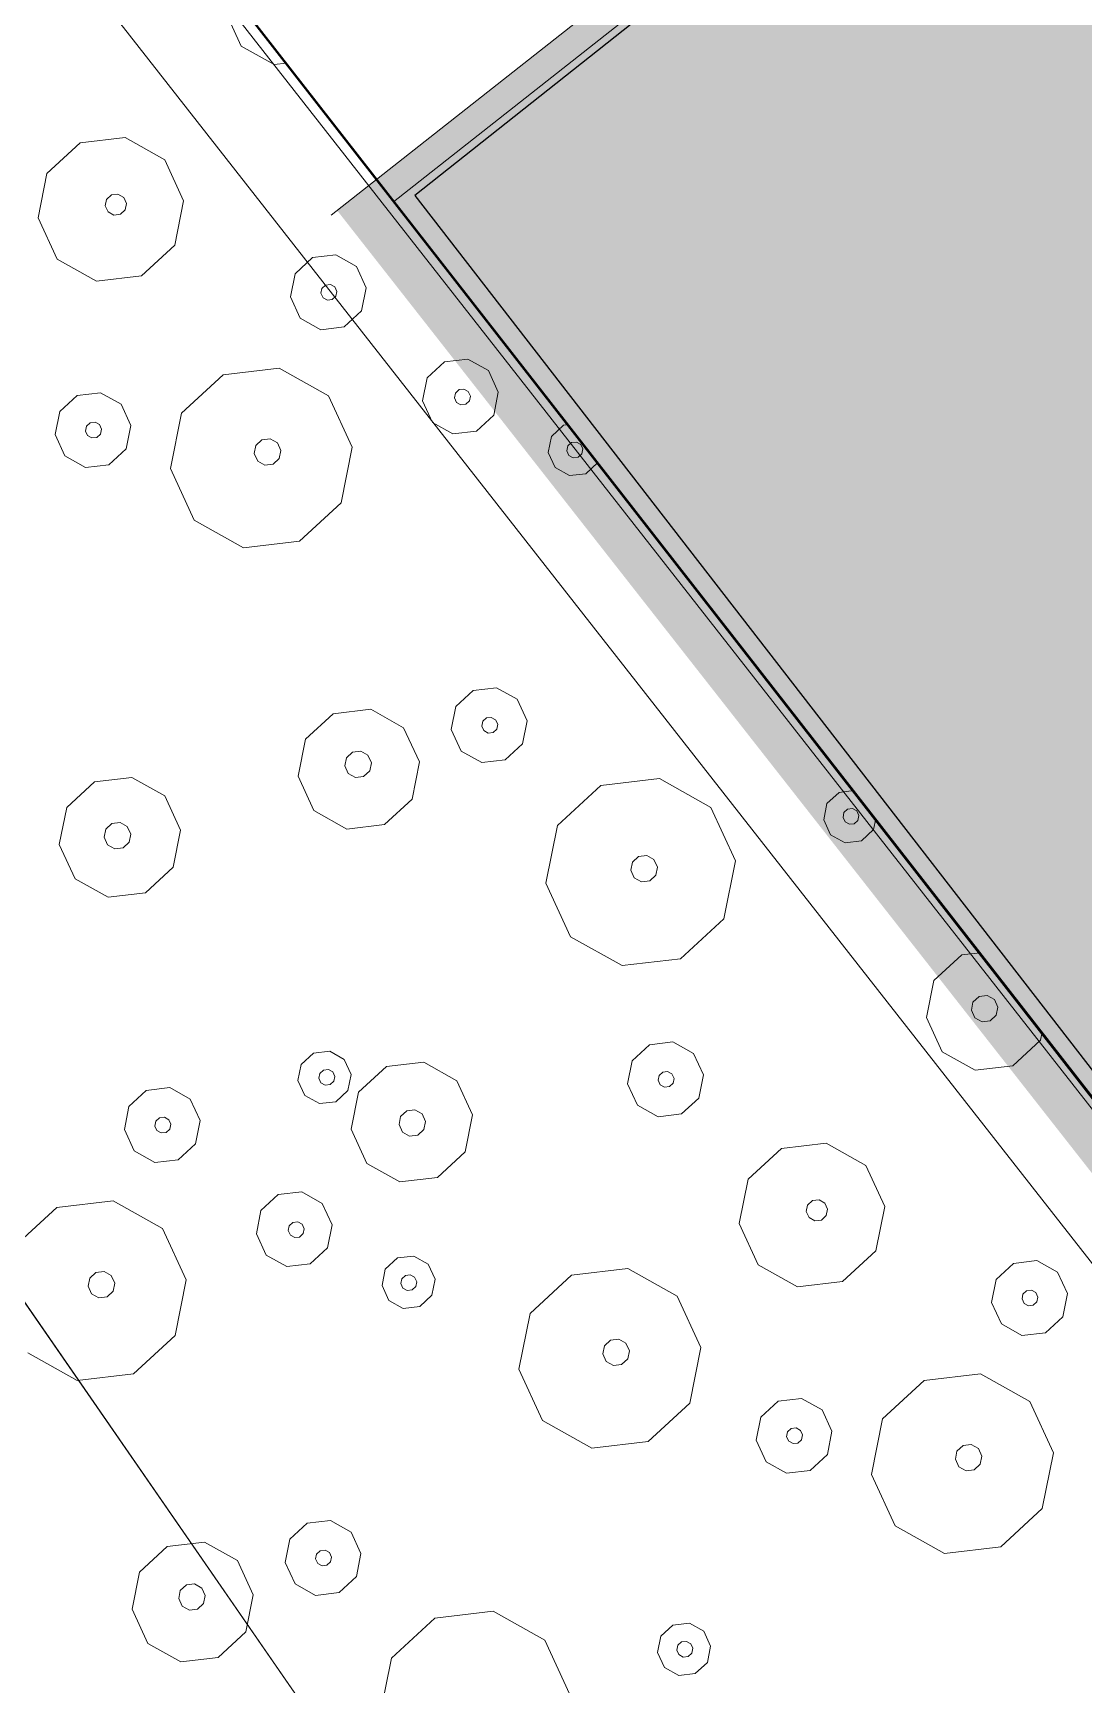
# Model space of a CAD drawing. Header units: metres. Extents: x -2858 to 512, y -1995 to 1252.
# Drawn here: x -568.538 to -566.335, y 417.366 to 420.83 of the extents above; entities that cross this region are included whole.
import ezdxf
from ezdxf.lldxf.tags import DXFTag

# ---------------------------------------------------------------- set-up
doc = ezdxf.new("R2010")
doc.units = ezdxf.units.M
for name, color, linetype in [('Calque commun', 7, 'Continuous'), ('Calque11', 7, 'Continuous'), ('Calque17', 7, 'Continuous'), ('Calque5', 7, 'Continuous')]:
    doc.layers.add(name, color=color, linetype=linetype)
tags = doc.linetypes.add('DASHDOT2', pattern=[0.5, 0.25, -0.125, 0, -0.125]).pattern_tags.tags
tags[10:11] = [DXFTag(74, 4), DXFTag(75, 0), DXFTag(340, '0'), DXFTag(46, 1.0), DXFTag(50, 0.0), DXFTag(44, 0.0), DXFTag(45, 0.0)]
tags[8:9] = [DXFTag(74, 4), DXFTag(75, 0), DXFTag(340, '0'), DXFTag(46, 1.0), DXFTag(50, 0.0), DXFTag(44, 0.0), DXFTag(45, 0.0)]
tags[6:7] = [DXFTag(74, 4), DXFTag(75, 0), DXFTag(340, '0'), DXFTag(46, 1.0), DXFTag(50, 0.0), DXFTag(44, 0.0), DXFTag(45, 0.0)]
tags[4:5] = [DXFTag(74, 4), DXFTag(75, 0), DXFTag(340, '0'), DXFTag(46, 1.0), DXFTag(50, 0.0), DXFTag(44, 0.0), DXFTag(45, 0.0)]
tags = doc.linetypes.add('HIDDENX2', pattern=[0.75, 0.5, -0.25]).pattern_tags.tags
tags[6:7] = [DXFTag(74, 4), DXFTag(75, 0), DXFTag(340, '0'), DXFTag(46, 1.0), DXFTag(50, 0.0), DXFTag(44, 0.0), DXFTag(45, 0.0)]
tags[4:5] = [DXFTag(74, 4), DXFTag(75, 0), DXFTag(340, '0'), DXFTag(46, 1.0), DXFTag(50, 0.0), DXFTag(44, 0.0), DXFTag(45, 0.0)]

# ---------------------------------------------------------------- blocks, each defined once
blk = doc.blocks.new('geometrebondepartleger')
at = {"layer": 'Calque commun', "color": 10, "linetype": 'DASHDOT2', "lineweight": 18, "flags": 128}
blk.add_lwpolyline([(45.2867, 98.0868), (42.9361, 93.8756), (22.4919, 69.3549), (46.896, 54.8213), (60.0219, 76.4824), (130.1549, 64.2531), (145.3143, 148.376), (109.3485, 154.881), (91.263, 130.1164), (87.3779, 124.8321), (86.3313, 123.2789), (83.8109, 118.8118), (74.9183, 102.5858), (72.6157, 98.3586), (63.0649, 85.9136), (45.1583, 97.9611)], close=True, dxfattribs=at)
at = {"layer": 'Calque11', "color": 7, "linetype": 'Continuous', "lineweight": 9}
blk.add_polyline3d([(125.0277, 35.9078, 79), (133.3383, 81.851, 79), (145.3136, 148.3761, 79)], dxfattribs=at)
at = {"layer": 'Calque17', "color": 1, "linetype": 'Continuous', "lineweight": 9}
for points in [[(125.174, 36.6886, 79), (126.5286, 44.1348, 79), (125.0378, 35.9435, 79), (126.4161, 43.4883, 79), (128.681, 56.0642, 79), (129.9759, 63.1341, 79), (132.1933, 75.6042, 79), (133.3383, 81.851, 79), (135.2222, 92.3412, 79), (136.4776, 99.3268, 79), (138.1727, 108.7115, 79), (140.4846, 121.4626, 79), (141.0933, 124.9318, 79)], [(125.3707, 36.6528, 79), (126.7254, 44.0992, 79), (125.2346, 35.9078, 79), (126.6129, 43.4526, 79), (128.8778, 56.0285, 79), (130.1727, 63.0986, 79), (132.3901, 75.5687, 79), (133.5351, 81.8153, 79), (135.4191, 92.3058, 79), (136.6745, 99.2914, 79), (138.3695, 108.676, 79), (140.6815, 121.4274, 79), (141.2903, 124.8972, 79)]]:
    blk.add_polyline3d(points, dxfattribs=at)
at = {"layer": 'Calque5', "color": 30, "linetype": 'Continuous', "lineweight": 9, "true_color": 0xff7f00}
blk.add_trace([(60.0219, 76.4824, 79), (130.1549, 64.2531, 79), (60.015, 76.443, 79), (130.1481, 64.2137, 79)], dxfattribs=at)
blk = doc.blocks.new('pattern')
at = {"layer": 'Calque commun', "color": 54, "linetype": 'Continuous', "lineweight": 9}
for p, q in [((60.9551, 55.7096), (61.0573, 55.7699)), ((61.0573, 55.7699), (61.1754, 55.7586)), ((61.1754, 55.7586), (61.2644, 55.6801)), ((60.9079, 55.6007), (60.9551, 55.7096)), ((61.2644, 55.6801), (61.2902, 55.5643)), ((60.9337, 55.4849), (60.9079, 55.6007)), ((61.0532, 55.5865), (61.0601, 55.6024)), ((61.0601, 55.6024), (61.075, 55.6112)), ((61.075, 55.6112), (61.0922, 55.6095)), ((61.0922, 55.6095), (61.1052, 55.5981)), ((61.1052, 55.5981), (61.1089, 55.5812)), ((61.057, 55.5696), (61.0532, 55.5865)), ((61.0699, 55.5581), (61.057, 55.5696)), ((61.0872, 55.5565), (61.0699, 55.5581)), ((61.1021, 55.5653), (61.0872, 55.5565)), ((61.1089, 55.5812), (61.1021, 55.5653)), ((61.2902, 55.5643), (61.243, 55.4554)), ((60.6867, 55.5085), (60.7292, 55.5337)), ((60.7292, 55.5337), (60.7785, 55.529)), ((60.7785, 55.529), (60.8155, 55.4962)), ((60.667, 55.4632), (60.6867, 55.5085)), ((60.8155, 55.4962), (60.8263, 55.448)), ((60.6777, 55.4149), (60.667, 55.4632)), ((60.7292, 55.458), (60.7333, 55.4676)), ((60.7314, 55.4479), (60.7292, 55.458)), ((60.7333, 55.4676), (60.7423, 55.4728)), ((60.7423, 55.4728), (60.7526, 55.4718)), ((60.7526, 55.4718), (60.7604, 55.465)), ((60.7626, 55.4548), (60.7585, 55.4453)), ((60.7604, 55.465), (60.7626, 55.4548)), ((61.0227, 55.4063), (60.9337, 55.4849)), ((61.243, 55.4554), (61.1408, 55.3951)), ((61.7364, 55.4446), (61.7662, 55.4622)), ((61.7662, 55.4622), (61.8006, 55.4589)), ((61.8006, 55.4589), (61.8266, 55.436)), ((60.7392, 55.441), (60.7314, 55.4479)), ((60.7496, 55.44), (60.7392, 55.441)), ((60.7585, 55.4453), (60.7496, 55.44)), ((60.8263, 55.448), (60.8066, 55.4026)), ((61.7226, 55.4129), (61.7364, 55.4446)), ((61.7604, 55.41), (61.7645, 55.4195)), ((61.7645, 55.4195), (61.7734, 55.4248)), ((61.7734, 55.4248), (61.7838, 55.4238)), ((61.7838, 55.4238), (61.7915, 55.417)), ((61.8266, 55.436), (61.8341, 55.4022)), ((60.7148, 55.3822), (60.6777, 55.4149)), ((60.8066, 55.4026), (60.764, 55.3775)), ((61.1408, 55.3951), (61.0227, 55.4063)), ((61.7301, 55.3791), (61.7226, 55.4129)), ((61.7626, 55.3999), (61.7604, 55.41)), ((61.7704, 55.393), (61.7626, 55.3999)), ((61.7807, 55.392), (61.7704, 55.393)), ((61.7897, 55.3973), (61.7807, 55.392)), ((61.7938, 55.4068), (61.7897, 55.3973)), ((61.7915, 55.417), (61.7938, 55.4068)), ((61.8341, 55.4022), (61.8203, 55.3705)), ((60.764, 55.3775), (60.7148, 55.3822)), ((61.231, 55.3335), (61.2735, 55.3587)), ((61.2735, 55.3587), (61.3228, 55.354)), ((61.3228, 55.354), (61.3598, 55.3213)), ((61.7561, 55.3562), (61.7301, 55.3791)), ((61.7905, 55.3529), (61.7561, 55.3562)), ((61.8203, 55.3705), (61.7905, 55.3529)), ((61.2113, 55.2882), (61.231, 55.3335)), ((61.3598, 55.3213), (61.3706, 55.273)), ((61.2221, 55.2399), (61.2113, 55.2882)), ((61.2735, 55.2831), (61.2776, 55.2926)), ((61.2758, 55.2729), (61.2735, 55.2831)), ((61.2776, 55.2926), (61.2866, 55.2979)), ((61.2866, 55.2979), (61.2969, 55.2969)), ((61.2969, 55.2969), (61.3047, 55.29)), ((61.3069, 55.2799), (61.3028, 55.2703)), ((61.3047, 55.29), (61.3069, 55.2799)), ((61.9589, 55.1769), (62.0081, 55.2903)), ((61.2835, 55.2661), (61.2758, 55.2729)), ((61.2939, 55.2651), (61.2835, 55.2661)), ((61.3028, 55.2703), (61.2939, 55.2651)), ((61.3706, 55.273), (61.3509, 55.2276)), ((61.2591, 55.2072), (61.2221, 55.2399)), ((61.3509, 55.2276), (61.3083, 55.2025)), ((61.3083, 55.2025), (61.2591, 55.2072)), ((61.9858, 55.0562), (61.9589, 55.1769)), ((60.806, 55.1016), (60.8878, 55.1498)), ((60.8878, 55.1498), (60.9823, 55.1408)), ((60.9823, 55.1408), (61.0534, 55.078)), ((60.3137, 55.1034), (60.3285, 55.1122)), ((60.3285, 55.1122), (60.4073, 55.1047)), ((60.4073, 55.1047), (60.4666, 55.0523)), ((60.7683, 55.0145), (60.806, 55.1016)), ((61.0534, 55.078), (61.0741, 54.9853)), ((61.2836, 55.0116), (61.3858, 55.072)), ((61.3858, 55.072), (61.5039, 55.0607)), ((60.4666, 55.0523), (60.4838, 54.9751)), ((61.5039, 55.0607), (61.5928, 54.9822)), ((62.0784, 54.9744), (61.9858, 55.0562)), ((60.3362, 54.9994), (60.3511, 55.0082)), ((60.3511, 55.0082), (60.3684, 55.0065)), ((60.3684, 55.0065), (60.3813, 54.9951)), ((60.7889, 54.9218), (60.7683, 55.0145)), ((60.8845, 55.0031), (60.89, 55.0158)), ((60.8875, 54.9896), (60.8845, 55.0031)), ((60.89, 55.0158), (60.9019, 55.0228)), ((60.9019, 55.0228), (60.9157, 55.0215)), ((60.9157, 55.0215), (60.9261, 55.0124)), ((60.9261, 55.0124), (60.9291, 54.9988)), ((61.2364, 54.9028), (61.2836, 55.0116)), ((62.3079, 55.0255), (62.2015, 54.9627)), ((60.3294, 54.9835), (60.3362, 54.9994)), ((60.3331, 54.9666), (60.3294, 54.9835)), ((60.3851, 54.9782), (60.3782, 54.9623)), ((60.3813, 54.9951), (60.3851, 54.9782)), ((60.4838, 54.9751), (60.4523, 54.9025)), ((60.8979, 54.9804), (60.8875, 54.9896)), ((60.9117, 54.9791), (60.8979, 54.9804)), ((60.9236, 54.9861), (60.9117, 54.9791)), ((60.9291, 54.9988), (60.9236, 54.9861)), ((61.0741, 54.9853), (61.0363, 54.8982)), ((61.5928, 54.9822), (61.6186, 54.8663)), ((62.2015, 54.9627), (62.0784, 54.9744)), ((60.3461, 54.9552), (60.3331, 54.9666)), ((60.3633, 54.9535), (60.3461, 54.9552)), ((60.3782, 54.9623), (60.3633, 54.9535)), ((60.4523, 54.9025), (60.3842, 54.8623)), ((60.8601, 54.859), (60.7889, 54.9218)), ((61.0363, 54.8982), (60.9546, 54.85)), ((61.2622, 54.7869), (61.2364, 54.9028)), ((61.3817, 54.8885), (61.3885, 54.9044)), ((61.3885, 54.9044), (61.4034, 54.9132)), ((61.4034, 54.9132), (61.4207, 54.9116)), ((61.4207, 54.9116), (61.4336, 54.9001)), ((61.4336, 54.9001), (61.4374, 54.8832)), ((60.3054, 54.8698), (60.2762, 54.8956)), ((60.3842, 54.8623), (60.3054, 54.8698)), ((61.3854, 54.8717), (61.3817, 54.8885)), ((61.3984, 54.8602), (61.3854, 54.8717)), ((61.4305, 54.8674), (61.4156, 54.8586)), ((61.4374, 54.8832), (61.4305, 54.8674)), ((61.6186, 54.8663), (61.5714, 54.7575)), ((60.9546, 54.85), (60.8601, 54.859)), ((61.4156, 54.8586), (61.3984, 54.8602)), ((62.0804, 54.7687), (62.123, 54.7938)), ((62.123, 54.7938), (62.1722, 54.7892)), ((61.3511, 54.7084), (61.2622, 54.7869)), ((62.0608, 54.7233), (62.0804, 54.7687)), ((62.1722, 54.7892), (62.2093, 54.7564)), ((61.5714, 54.7575), (61.4692, 54.6971)), ((62.123, 54.7182), (62.1271, 54.7277)), ((62.1271, 54.7277), (62.136, 54.733)), ((62.136, 54.733), (62.1464, 54.732)), ((62.1464, 54.732), (62.1542, 54.7252)), ((62.1542, 54.7252), (62.1564, 54.715)), ((62.2093, 54.7564), (62.2201, 54.7082)), ((61.4692, 54.6971), (61.3511, 54.7084)), ((62.0715, 54.6751), (62.0608, 54.7233)), ((62.1252, 54.7081), (62.123, 54.7182)), ((62.133, 54.7012), (62.1252, 54.7081)), ((62.1434, 54.7002), (62.133, 54.7012)), ((62.1523, 54.7055), (62.1434, 54.7002)), ((62.1564, 54.715), (62.1523, 54.7055)), ((62.2201, 54.7082), (62.2004, 54.6628)), ((62.2955, 54.6583), (62.3636, 54.6986)), ((62.3636, 54.6986), (62.4424, 54.6911)), ((62.4424, 54.6911), (62.5017, 54.6387)), ((60.8539, 54.6343), (60.8965, 54.6594)), ((60.8965, 54.6594), (60.9457, 54.6547)), ((62.1086, 54.6424), (62.0715, 54.6751)), ((62.2004, 54.6628), (62.1578, 54.6377)), ((62.264, 54.5858), (62.2955, 54.6583)), ((60.8343, 54.5889), (60.8539, 54.6343)), ((60.9457, 54.6547), (60.9828, 54.622)), ((60.9828, 54.622), (60.9935, 54.5737)), ((62.1578, 54.6377), (62.1086, 54.6424)), ((62.5017, 54.6387), (62.5189, 54.5615)), ((60.845, 54.5406), (60.8343, 54.5889)), ((60.8964, 54.5838), (60.9006, 54.5933)), ((60.9006, 54.5933), (60.9095, 54.5986)), ((60.9095, 54.5986), (60.9199, 54.5976)), ((60.9199, 54.5976), (60.9276, 54.5907)), ((60.9276, 54.5907), (60.9299, 54.5806)), ((62.3639, 54.5843), (62.3788, 54.5931)), ((62.3788, 54.5931), (62.396, 54.5914)), ((62.396, 54.5914), (62.409, 54.58)), ((60.213, 54.5452), (60.233, 54.557)), ((60.233, 54.557), (60.2674, 54.5537)), ((60.2674, 54.5537), (60.2934, 54.5308)), ((60.8987, 54.5736), (60.8964, 54.5838)), ((60.9065, 54.5668), (60.8987, 54.5736)), ((60.9168, 54.5658), (60.9065, 54.5668)), ((60.9258, 54.5711), (60.9168, 54.5658)), ((60.9299, 54.5806), (60.9258, 54.5711)), ((60.9935, 54.5737), (60.9739, 54.5284)), ((62.2812, 54.5085), (62.264, 54.5858)), ((62.357, 54.5684), (62.3639, 54.5843)), ((62.3608, 54.5515), (62.357, 54.5684)), ((62.3738, 54.5401), (62.3608, 54.5515)), ((62.4128, 54.5631), (62.4059, 54.5472)), ((62.409, 54.58), (62.4128, 54.5631)), ((62.5189, 54.5615), (62.4874, 54.4889)), ((60.2313, 54.5143), (60.2403, 54.5196)), ((60.2403, 54.5196), (60.2506, 54.5186)), ((60.2506, 54.5186), (60.2584, 54.5118)), ((60.2934, 54.5308), (60.3009, 54.497)), ((60.8821, 54.5079), (60.845, 54.5406)), ((60.9739, 54.5284), (60.9313, 54.5032)), ((61.5482, 54.5007), (61.578, 54.5183)), ((61.578, 54.5183), (61.6125, 54.515)), ((62.391, 54.5384), (62.3738, 54.5401)), ((62.4059, 54.5472), (62.391, 54.5384)), ((60.2272, 54.5048), (60.2313, 54.5143)), ((60.2294, 54.4947), (60.2272, 54.5048)), ((60.2372, 54.4878), (60.2294, 54.4947)), ((60.2476, 54.4868), (60.2372, 54.4878)), ((60.2565, 54.4921), (60.2476, 54.4868)), ((60.2606, 54.5016), (60.2565, 54.4921)), ((60.2584, 54.5118), (60.2606, 54.5016)), ((60.3009, 54.497), (60.2871, 54.4653)), ((60.9313, 54.5032), (60.8821, 54.5079)), ((61.5345, 54.4689), (61.5482, 54.5007)), ((61.6125, 54.515), (61.6384, 54.4921)), ((61.6384, 54.4921), (61.646, 54.4583)), ((62.3405, 54.4562), (62.2812, 54.5085)), ((62.4874, 54.4889), (62.4193, 54.4487)), ((60.2229, 54.451), (60.1997, 54.4714)), ((60.2573, 54.4477), (60.2229, 54.451)), ((60.2871, 54.4653), (60.2573, 54.4477)), ((60.4749, 54.3851), (60.5813, 54.4479)), ((60.5813, 54.4479), (60.7044, 54.4362)), ((61.542, 54.4351), (61.5345, 54.4689)), ((61.5739, 54.4662), (61.578, 54.4757)), ((61.5762, 54.456), (61.5739, 54.4662)), ((61.584, 54.4492), (61.5762, 54.456)), ((61.578, 54.4757), (61.587, 54.481)), ((61.5943, 54.4482), (61.584, 54.4492)), ((61.587, 54.481), (61.5973, 54.48)), ((61.6032, 54.4535), (61.5943, 54.4482)), ((61.5973, 54.48), (61.6051, 54.4731)), ((61.6074, 54.463), (61.6032, 54.4535)), ((61.6051, 54.4731), (61.6074, 54.463)), ((61.646, 54.4583), (61.6322, 54.4266)), ((62.4193, 54.4487), (62.3405, 54.4562)), ((60.7044, 54.4362), (60.797, 54.3544)), ((61.5679, 54.4122), (61.542, 54.4351)), ((61.6322, 54.4266), (61.6024, 54.409)), ((60.4257, 54.2717), (60.4749, 54.3851)), ((61.6024, 54.409), (61.5679, 54.4122)), ((60.797, 54.3544), (60.8239, 54.2337)), ((61.2395, 54.3296), (61.3076, 54.3699)), ((61.3076, 54.3699), (61.3864, 54.3624)), ((61.3864, 54.3624), (61.4457, 54.31)), ((61.208, 54.2571), (61.2395, 54.3296)), ((61.4457, 54.31), (61.4629, 54.2328)), ((60.5938, 54.2718), (60.6087, 54.2806)), ((60.6087, 54.2806), (60.6259, 54.279)), ((60.6259, 54.279), (60.6389, 54.2675)), ((61.6072, 54.264), (61.6498, 54.2891)), ((61.6498, 54.2891), (61.699, 54.2844)), ((61.699, 54.2844), (61.7361, 54.2517)), ((60.4526, 54.151), (60.4257, 54.2717)), ((60.5869, 54.2559), (60.5938, 54.2718)), ((60.5907, 54.239), (60.5869, 54.2559)), ((60.6427, 54.2506), (60.6358, 54.2347)), ((60.6389, 54.2675), (60.6427, 54.2506)), ((61.2252, 54.1798), (61.208, 54.2571)), ((61.3083, 54.2494), (61.3152, 54.2653)), ((61.312, 54.2325), (61.3083, 54.2494)), ((61.3152, 54.2653), (61.3301, 54.274)), ((61.3301, 54.274), (61.3473, 54.2724)), ((61.3473, 54.2724), (61.3603, 54.261)), ((61.364, 54.2441), (61.3571, 54.2282)), ((61.3603, 54.261), (61.364, 54.2441)), ((61.5876, 54.2186), (61.6072, 54.264)), ((61.7361, 54.2517), (61.7468, 54.2035)), ((60.6037, 54.2276), (60.5907, 54.239)), ((60.6209, 54.2259), (60.6037, 54.2276)), ((60.6358, 54.2347), (60.6209, 54.2259)), ((60.8239, 54.2337), (60.7747, 54.1203)), ((61.325, 54.221), (61.312, 54.2325)), ((61.3422, 54.2194), (61.325, 54.221)), ((61.3571, 54.2282), (61.3422, 54.2194)), ((61.4629, 54.2328), (61.4314, 54.1602)), ((61.5983, 54.1704), (61.5876, 54.2186)), ((61.6485, 54.2164), (61.6526, 54.226)), ((61.6507, 54.2063), (61.6485, 54.2164)), ((61.6585, 54.1994), (61.6507, 54.2063)), ((61.6526, 54.226), (61.6615, 54.2312)), ((61.6615, 54.2312), (61.6719, 54.2303)), ((61.6719, 54.2303), (61.6797, 54.2234)), ((61.6819, 54.2133), (61.6778, 54.2037)), ((61.6797, 54.2234), (61.6819, 54.2133)), ((61.2845, 54.1275), (61.2252, 54.1798)), ((61.6354, 54.1377), (61.5983, 54.1704)), ((61.6688, 54.1984), (61.6585, 54.1994)), ((61.6778, 54.2037), (61.6688, 54.1984)), ((61.7468, 54.2035), (61.7272, 54.1581)), ((61.8976, 54.1132), (61.9998, 54.1735)), ((61.9998, 54.1735), (62.1179, 54.1623)), ((60.5452, 54.0692), (60.4526, 54.151)), ((61.4314, 54.1602), (61.3633, 54.12)), ((61.6846, 54.133), (61.6354, 54.1377)), ((61.7272, 54.1581), (61.6846, 54.133)), ((62.1179, 54.1623), (62.2069, 54.0837)), ((60.7747, 54.1203), (60.6683, 54.0575)), ((61.3633, 54.12), (61.2845, 54.1275)), ((61.8504, 54.0043), (61.8976, 54.1132)), ((60.6683, 54.0575), (60.5452, 54.0692)), ((61.3321, 54.0514), (61.3458, 54.0832)), ((61.3458, 54.0832), (61.3756, 54.1008)), ((61.3756, 54.1008), (61.4101, 54.0975)), ((61.4101, 54.0975), (61.436, 54.0746)), ((61.436, 54.0746), (61.4436, 54.0408)), ((62.2069, 54.0837), (62.2327, 53.9679)), ((61.3396, 54.0176), (61.3321, 54.0514)), ((61.3677, 54.051), (61.3718, 54.0606)), ((61.37, 54.0409), (61.3677, 54.051)), ((61.3778, 54.034), (61.37, 54.0409)), ((61.3718, 54.0606), (61.3808, 54.0658)), ((61.3881, 54.033), (61.3778, 54.034)), ((61.3808, 54.0658), (61.3911, 54.0649)), ((61.397, 54.0383), (61.3881, 54.033)), ((61.3911, 54.0649), (61.3989, 54.058)), ((61.4012, 54.0478), (61.397, 54.0383)), ((61.3989, 54.058), (61.4012, 54.0478)), ((61.4436, 54.0408), (61.4298, 54.009)), ((61.3655, 53.9947), (61.3396, 54.0176)), ((61.4298, 54.009), (61.4, 53.9914)), ((61.8762, 53.8885), (61.8504, 54.0043)), ((61.9957, 53.9901), (62.0026, 54.006)), ((62.0026, 54.006), (62.0175, 54.0148)), ((62.0175, 54.0148), (62.0347, 54.0132)), ((62.0347, 54.0132), (62.0477, 54.0017)), ((62.0477, 54.0017), (62.0514, 53.9848)), ((61.4, 53.9914), (61.3655, 53.9947)), ((61.9995, 53.9732), (61.9957, 53.9901)), ((62.0124, 53.9618), (61.9995, 53.9732)), ((62.0446, 53.9689), (62.0297, 53.9601)), ((62.0514, 53.9848), (62.0446, 53.9689)), ((61.6292, 53.9122), (61.6717, 53.9373)), ((61.6717, 53.9373), (61.721, 53.9326)), ((61.721, 53.9326), (61.758, 53.8999)), ((62.0297, 53.9601), (62.0124, 53.9618)), ((61.6095, 53.8668), (61.6292, 53.9122)), ((61.758, 53.8999), (61.7688, 53.8516)), ((60.5276, 53.8181), (60.5473, 53.8635)), ((60.5473, 53.8635), (60.5898, 53.8886)), ((60.5898, 53.8886), (60.6391, 53.884)), ((60.6391, 53.884), (60.6761, 53.8512)), ((61.6202, 53.8185), (61.6095, 53.8668)), ((61.6717, 53.8617), (61.6758, 53.8712)), ((61.6739, 53.8515), (61.6717, 53.8617)), ((61.6758, 53.8712), (61.6848, 53.8765)), ((61.6848, 53.8765), (61.6951, 53.8755)), ((61.6951, 53.8755), (61.7029, 53.8686)), ((61.7029, 53.8686), (61.7051, 53.8585)), ((61.9652, 53.81), (61.8762, 53.8885)), ((60.5939, 53.8226), (60.6029, 53.8278)), ((60.6029, 53.8278), (60.6132, 53.8268)), ((60.6132, 53.8268), (60.621, 53.82)), ((60.6761, 53.8512), (60.6869, 53.803)), ((61.6817, 53.8447), (61.6739, 53.8515)), ((61.6921, 53.8437), (61.6817, 53.8447)), ((61.701, 53.849), (61.6921, 53.8437)), ((61.7051, 53.8585), (61.701, 53.849)), ((61.7688, 53.8516), (61.7491, 53.8063)), ((60.5384, 53.7699), (60.5276, 53.8181)), ((60.5898, 53.813), (60.5939, 53.8226)), ((60.5921, 53.8029), (60.5898, 53.813)), ((60.5998, 53.796), (60.5921, 53.8029)), ((60.6102, 53.795), (60.5998, 53.796)), ((60.6191, 53.8003), (60.6102, 53.795)), ((60.6232, 53.8098), (60.6191, 53.8003)), ((60.621, 53.82), (60.6232, 53.8098)), ((60.6869, 53.803), (60.6672, 53.7576)), ((60.7623, 53.7531), (60.8304, 53.7934)), ((60.8304, 53.7934), (60.9092, 53.7859)), ((61.6573, 53.7858), (61.6202, 53.8185)), ((61.7491, 53.8063), (61.7065, 53.7811)), ((62.0833, 53.7987), (61.9652, 53.81)), ((60.5754, 53.7372), (60.5384, 53.7699)), ((60.6672, 53.7576), (60.6246, 53.7325)), ((60.9092, 53.7859), (60.9685, 53.7335)), ((61.7065, 53.7811), (61.6573, 53.7858)), ((60.6246, 53.7325), (60.5754, 53.7372)), ((60.7309, 53.6806), (60.7623, 53.7531)), ((60.9685, 53.7335), (60.9857, 53.6563)), ((60.8307, 53.6791), (60.8456, 53.6879)), ((60.8456, 53.6879), (60.8629, 53.6862)), ((60.8629, 53.6862), (60.8758, 53.6748)), ((60.7481, 53.6033), (60.7309, 53.6806)), ((60.8239, 53.6632), (60.8307, 53.6791)), ((60.8276, 53.6463), (60.8239, 53.6632)), ((60.8796, 53.6579), (60.8727, 53.642)), ((60.8758, 53.6748), (60.8796, 53.6579)), ((60.9857, 53.6563), (60.9542, 53.5837)), ((60.8406, 53.6349), (60.8276, 53.6463)), ((60.8578, 53.6332), (60.8406, 53.6349)), ((60.8727, 53.642), (60.8578, 53.6332)), ((60.045, 53.6131), (60.0793, 53.6098)), ((60.0793, 53.6098), (60.1053, 53.5869)), ((60.1053, 53.5869), (60.1128, 53.5531)), ((60.8074, 53.551), (60.7481, 53.6033)), ((60.9542, 53.5837), (60.8861, 53.5435)), ((60.0407, 53.561), (60.0449, 53.5705)), ((60.043, 53.5508), (60.0407, 53.561)), ((60.0508, 53.544), (60.043, 53.5508)), ((60.0449, 53.5705), (60.0538, 53.5758)), ((60.0538, 53.5758), (60.0641, 53.5748)), ((60.0701, 53.5483), (60.0611, 53.543)), ((60.0641, 53.5748), (60.0719, 53.5679)), ((60.0742, 53.5578), (60.0701, 53.5483)), ((60.0719, 53.5679), (60.0742, 53.5578)), ((60.1128, 53.5531), (60.099, 53.5214)), ((60.8861, 53.5435), (60.8074, 53.551)), ((60.0348, 53.507), (60.0271, 53.5138)), ((60.0611, 53.543), (60.0508, 53.544)), ((60.099, 53.5214), (60.0692, 53.5038)), ((61.2029, 53.4756), (61.271, 53.5158)), ((61.271, 53.5158), (61.3498, 53.5083)), ((60.0692, 53.5038), (60.0348, 53.507)), ((61.3498, 53.5083), (61.4091, 53.4559)), ((61.1714, 53.403), (61.2029, 53.4756)), ((61.4091, 53.4559), (61.4263, 53.3787)), ((61.2787, 53.403), (61.2936, 53.4118)), ((61.2936, 53.4118), (61.3109, 53.4102)), ((61.3109, 53.4102), (61.3238, 53.3987)), ((60.0741, 53.3588), (60.1166, 53.3839)), ((60.1166, 53.3839), (60.1659, 53.3793)), ((60.1659, 53.3793), (60.2029, 53.3465)), ((61.1886, 53.3258), (61.1714, 53.403)), ((61.2719, 53.3871), (61.2787, 53.403)), ((61.2756, 53.3703), (61.2719, 53.3871)), ((61.3276, 53.3818), (61.3207, 53.366)), ((61.3238, 53.3987), (61.3276, 53.3818)), ((61.4263, 53.3787), (61.3948, 53.3061)), ((60.0544, 53.3134), (60.0741, 53.3588)), ((60.2029, 53.3465), (60.2137, 53.2983)), ((61.2886, 53.3588), (61.2756, 53.3703)), ((61.3058, 53.3572), (61.2886, 53.3588)), ((61.3207, 53.366), (61.3058, 53.3572)), ((60.0651, 53.2652), (60.0544, 53.3134)), ((60.1153, 53.3112), (60.1194, 53.3208)), ((60.1175, 53.3011), (60.1153, 53.3112)), ((60.1194, 53.3208), (60.1284, 53.326)), ((60.1284, 53.326), (60.1387, 53.3251)), ((60.1387, 53.3251), (60.1465, 53.3182)), ((60.1487, 53.3081), (60.1446, 53.2985)), ((60.1465, 53.3182), (60.1487, 53.3081)), ((61.2479, 53.2734), (61.1886, 53.3258)), ((61.3948, 53.3061), (61.3267, 53.2659)), ((60.1253, 53.2942), (60.1175, 53.3011)), ((60.1357, 53.2933), (60.1253, 53.2942)), ((60.1446, 53.2985), (60.1357, 53.2933)), ((60.2137, 53.2983), (60.194, 53.2529)), ((61.3267, 53.2659), (61.2479, 53.2734)), ((60.1022, 53.2325), (60.0651, 53.2652)), ((60.194, 53.2529), (60.1514, 53.2278)), ((60.3644, 53.208), (60.4666, 53.2683)), ((60.4666, 53.2683), (60.5848, 53.2571)), ((60.5848, 53.2571), (60.6737, 53.1786)), ((60.1514, 53.2278), (60.1022, 53.2325)), ((60.3172, 53.0991), (60.3644, 53.208)), ((60.6737, 53.1786), (60.6995, 53.0627)), ((60.343, 52.9833), (60.3172, 53.0991)), ((60.4625, 53.0849), (60.4694, 53.1008)), ((60.4694, 53.1008), (60.4843, 53.1096)), ((60.4843, 53.1096), (60.5015, 53.108)), ((60.5015, 53.108), (60.5145, 53.0965)), ((60.4663, 53.068), (60.4625, 53.0849)), ((60.4793, 53.0566), (60.4663, 53.068)), ((60.5114, 53.0637), (60.4965, 53.0549)), ((60.5183, 53.0796), (60.5114, 53.0637)), ((60.5145, 53.0965), (60.5183, 53.0796)), ((60.6995, 53.0627), (60.6523, 52.9539)), ((60.096, 53.007), (60.1386, 53.0321)), ((60.1386, 53.0321), (60.1878, 53.0274)), ((60.1878, 53.0274), (60.2248, 52.9947)), ((60.4965, 53.0549), (60.4793, 53.0566)), ((60.0763, 52.9616), (60.096, 53.007)), ((60.2248, 52.9947), (60.2356, 52.9464)), ((60.0871, 52.9133), (60.0763, 52.9616)), ((60.1385, 52.9565), (60.1426, 52.966)), ((60.1426, 52.966), (60.1516, 52.9713)), ((60.1516, 52.9713), (60.1619, 52.9703)), ((60.1619, 52.9703), (60.1697, 52.9634)), ((60.1697, 52.9634), (60.172, 52.9533)), ((60.432, 52.9048), (60.343, 52.9833)), ((60.1408, 52.9463), (60.1385, 52.9565)), ((60.1486, 52.9395), (60.1408, 52.9463)), ((60.1589, 52.9385), (60.1486, 52.9395)), ((60.1678, 52.9438), (60.1589, 52.9385)), ((60.172, 52.9533), (60.1678, 52.9438)), ((60.2356, 52.9464), (60.2159, 52.9011)), ((60.6523, 52.9539), (60.5501, 52.8935)), ((60.1241, 52.8806), (60.0871, 52.9133)), ((60.2159, 52.9011), (60.1734, 52.8759)), ((60.5501, 52.8935), (60.432, 52.9048)), ((60.1734, 52.8759), (60.1241, 52.8806)), ((60.6403, 52.832), (60.6829, 52.8571)), ((60.6829, 52.8571), (60.7321, 52.8524)), ((60.6206, 52.7866), (60.6403, 52.832)), ((60.7321, 52.8524), (60.7692, 52.8197)), ((60.7692, 52.8197), (60.7799, 52.7715)), ((60.6314, 52.7384), (60.6206, 52.7866)), ((60.6828, 52.7815), (60.687, 52.791)), ((60.687, 52.791), (60.6959, 52.7963)), ((60.6959, 52.7963), (60.7062, 52.7953)), ((60.7062, 52.7953), (60.714, 52.7885)), ((60.714, 52.7885), (60.7163, 52.7783)), ((60.6851, 52.7714), (60.6828, 52.7815)), ((60.6929, 52.7645), (60.6851, 52.7714)), ((60.7032, 52.7635), (60.6929, 52.7645)), ((60.7121, 52.7688), (60.7032, 52.7635)), ((60.7163, 52.7783), (60.7121, 52.7688)), ((60.7799, 52.7715), (60.7602, 52.7261)), ((60.6684, 52.7056), (60.6314, 52.7384)), ((60.7602, 52.7261), (60.7177, 52.701)), ((60.7177, 52.701), (60.6684, 52.7056)), ((60.2154, 52.6), (60.2971, 52.6483)), ((60.2971, 52.6483), (60.3916, 52.6393)), ((60.3916, 52.6393), (60.4628, 52.5764)), ((60.1776, 52.5129), (60.2154, 52.6)), ((59.8565, 52.5679), (59.8759, 52.5507)), ((59.8759, 52.5507), (59.8931, 52.4735)), ((60.4628, 52.5764), (60.4834, 52.4838)), ((60.1982, 52.4202), (60.1776, 52.5129)), ((60.2938, 52.5015), (60.2993, 52.5142)), ((60.2993, 52.5142), (60.3113, 52.5213)), ((60.3113, 52.5213), (60.325, 52.52)), ((60.325, 52.52), (60.3354, 52.5108)), ((60.3354, 52.5108), (60.3384, 52.4973)), ((59.8931, 52.4735), (59.8616, 52.4009)), ((60.2968, 52.488), (60.2938, 52.5015)), ((60.3072, 52.4789), (60.2968, 52.488)), ((60.321, 52.4776), (60.3072, 52.4789)), ((60.3329, 52.4846), (60.321, 52.4776)), ((60.3384, 52.4973), (60.3329, 52.4846)), ((60.4834, 52.4838), (60.4456, 52.3967)), ((60.2694, 52.3574), (60.1982, 52.4202)), ((60.4456, 52.3967), (60.3639, 52.3484)), ((60.3639, 52.3484), (60.2694, 52.3574))]:
    blk.add_line(p, q, dxfattribs=at)
at = {"layer": 'Calque commun', "color": 7, "linetype": 'Continuous', "lineweight": 9}
mesh = blk.add_polyface(dxfattribs=at)
corners = [(70.8497, 113.5412), (53.8349, 19.1692), (74.7282, 106.3237), (76.0435, 113.5984), (74.769, 106.1763), (58.8077, 18.2701), (114.1703, 105.207), (114.1703, 98.5387)]
mesh.append_faces([[corners[k] for k in face] for face in [(3, 4, 6)]], dxfattribs={"vtx0": -1, "vtx1": -1, "color": 7})
mesh.append_faces([[corners[k] for k in face] for face in [(3, 2, 4)]], dxfattribs={"vtx0": -1, "vtx2": -1, "color": 7})
mesh.append_faces([[corners[k] for k in face] for face in [(5, 2, 1)]], dxfattribs={"vtx1": -1, "color": 7})
mesh.append_faces([[corners[k] for k in face] for face in [(0, 1, 2), (3, 0, 2)]], dxfattribs={"vtx1": -1, "vtx2": -1, "color": 7})
mesh.append_faces([[corners[k] for k in face] for face in [(4, 7, 6)]], dxfattribs={"vtx2": -1, "color": 7})

msp = doc.modelspace()

# ---------------------------------------------------------------- hatches: boundary and pattern name
at = {"layer": 'Calque commun', "linetype": 'Continuous', "lineweight": 9}
h = msp.add_hatch(color=61, dxfattribs=at)
h.paths.add_polyline_path([(-567.9005, 420.4582), (-558.5984, 408.5922), (-551.8908, 413.7313), (-552.1235, 414.03), (-552.6151, 414.6611), (-553.1068, 415.2922), (-553.1053, 415.2933), (-552.2174, 414.1535), (-553.0363, 415.2016), (-555.1194, 413.5876), (-560.9379, 421.0973), (-555.7132, 425.1454), (-558.0656, 428.2066)])
h.paths.add_polyline_path([(-551.9027, 413.7496), (-551.8898, 413.733), (-551.8738, 413.7452)])

# ---------------------------------------------------------------- linework, layer by layer
at = {"layer": 'Calque commun', "color": 20, "linetype": 'HIDDENX2', "lineweight": 18}
msp.add_line((-511.8835, 464.5912), (-567.9129, 420.4484), dxfattribs=at)
at = {"layer": 'Calque commun', "color": 160, "linetype": 'ByBlock', "lineweight": -2}
for p, q in [((-542.5426, 440.4692), (-567.7372, 420.4894)), ((-567.7372, 420.4894), (-552.3943, 400.6679))]:
    msp.add_line(p, q, dxfattribs=at)
at = {"layer": 'Calque commun', "color": 3, "linetype": 'HIDDENX2', "lineweight": 18, "extrusion": (0, 0, -1)}
msp.add_arc((494.5277, 544.1418), 162.6468, 258.823451, 321.396966, dxfattribs=at)
msp.add_arc((494.5277, 544.1418), 162.6468, 258.823451, 321.396966, dxfattribs=at)
msp.add_arc((494.5277, 544.1418), 162.6468, 258.823451, 321.396966, dxfattribs=at)

# ---------------------------------------------------------------- block references
at = {"layer": 'Calque commun', "color": 0, "linetype": 'ByBlock', "lineweight": -2, "rotation": 228.1617603435354}
for name, p in [('geometrebondepartleger', (-528.8356, 560.3039)), ('pattern', (-567.2453, 500.4263))]:
    msp.add_blockref(name, p, dxfattribs=at)

doc.saveas('drawing.dxf')
